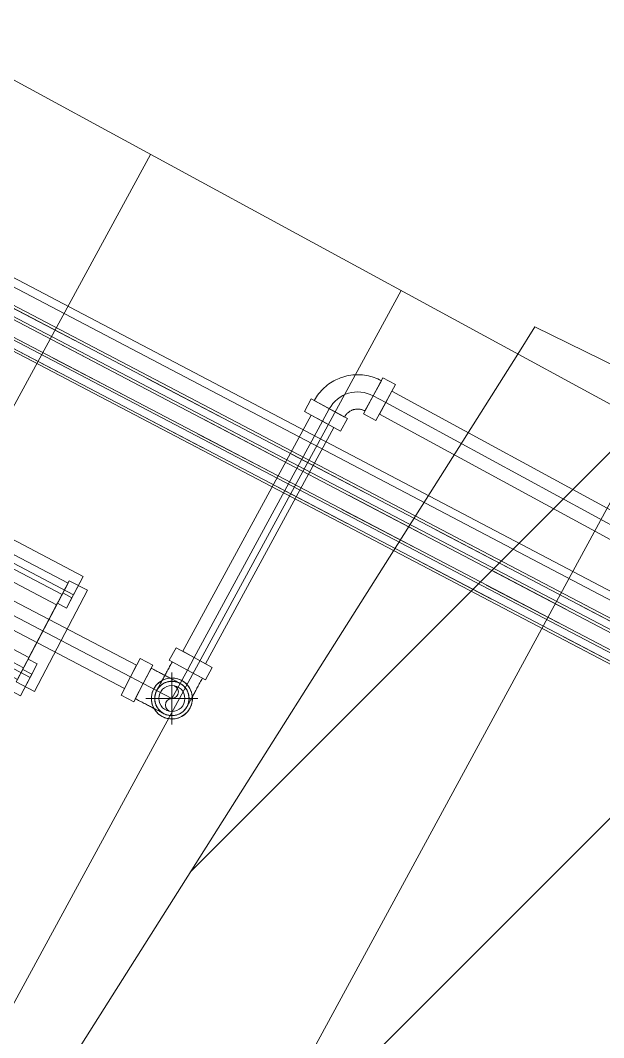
# Model space of a CAD drawing. Header units: metres. Extents: x -207 to 292, y -187 to 169.
# Drawn here: x 10.549 to 11.265, y 99.01 to 100.258 of the extents above; entities that cross this region are included whole.
import ezdxf

# ---------------------------------------------------------------- set-up
doc = ezdxf.new("R2010")
doc.units = ezdxf.units.M
doc.linetypes.add('Hidden', pattern=[0.007144, 0.004763, -0.002381])
for name, color, linetype, lineweight in [('A-FLOR', 7, 'Continuous', 9), ('A-ROOF', 7, 'Continuous', 9), ('A-ROOF-PATT', 7, 'Continuous', 9), ('I-WALL', 7, 'Continuous', 9), ('M-EQPM', 7, 'Continuous', 9), ('P-PIPE', 7, 'Continuous', 9), ('P-PIPE-CNTR', 7, 'Continuous', 9), ('S-BEAM', 7, 'Continuous', 9)]:
    doc.layers.add(name, color=color, linetype=linetype, lineweight=lineweight)
doc.layers.add('PR10-ARQ-PL-001-Emplazamiento-C-1_dwg', color=7, linetype='Continuous', lineweight=9, true_color=0x767676)

# ---------------------------------------------------------------- blocks, each defined once
blk = doc.blocks.new('M_HSS Rectangular - HSS50_8X25_4X3_2-2119583-PLANTA EMPLAZAMIENTO ACTUALIZADO')
at = {"layer": 'S-BEAM'}
for p, q in [((1.1933, 0.0127), (-1.1918, 0.0127)), ((1.1933, 0.00952), (-1.1918, 0.00952)), ((-1.1918, -0.00952), (1.1933, -0.00952)), ((-1.1918, -0.0127), (1.1933, -0.0127))]:
    blk.add_line(p, q, dxfattribs=at)
at = {"layer": 'S-BEAM', "linetype": 'Hidden'}
for p, q in [((1.1933, 0.00952), (-1.1918, 0.00952)), ((1.1933, -0.00952), (-1.1918, -0.00952))]:
    blk.add_line(p, q, dxfattribs=at)
blk = doc.blocks.new('M_HSS Rectangular - 5 x 5 cm-2120839-PLANTA EMPLAZAMIENTO ACTUALIZADO')
at = {"layer": 'S-BEAM'}
for p, q in [((1.1932, 0.025), (-1.1917, 0.025)), ((1.1932, 0.02182), (-1.1917, 0.02182)), ((-1.1917, -0.02182), (1.1932, -0.02182)), ((-1.1917, -0.025), (1.1932, -0.025))]:
    blk.add_line(p, q, dxfattribs=at)
at = {"layer": 'S-BEAM', "linetype": 'Hidden'}
for p, q in [((1.1932, 0.02182), (-1.1917, 0.02182)), ((1.1932, -0.02182), (-1.1917, -0.02182))]:
    blk.add_line(p, q, dxfattribs=at)
blk = doc.blocks.new('M_End Suction Pump - Close Coupled - 3_6 LPS - 0_9 Meter Head 2-2164182-PLANTA EMPLAZAMIENTO ACTUALIZADO')
at = {"layer": 'M-EQPM'}
for p, q in [((-0.0254, 0.2154), (-0.0254, 0.19)), ((-0.0254, 0.1708), (-0.0254, 0.2154)), ((-0.0254, 0.2154), (0, 0.2154)), ((0, 0.19), (0, 0.2154)), ((0, 0.2154), (0, 0.1708)), ((-0.2, 0.1904), (-0.2, 0.165)), ((-0.2, 0.1607), (-0.2, 0.1904)), ((-0.2, 0.1904), (-0.1, 0.1904)), ((-0.1, 0.165), (-0.1, 0.1904)), ((-0.1, 0.1904), (-0.1, 0.1555)), ((0.0472, 0.1877), (-0.0726, 0.1877)), ((-0.0726, 0.1877), (-0.0726, 0.0277)), ((-0.0726, 0.1877), (-0.0726, 0.0277)), ((-0.0254, 0.19), (-0.0254, 0.1584)), ((-0.0254, 0.19), (0, 0.19)), ((0, 0.1584), (0, 0.19)), ((0.0472, 0.0277), (0.0472, 0.1877)), ((0.0472, 0.0277), (0.0472, 0.1877)), ((-0.1873, 0.1777), (-0.2127, 0.1777)), ((-0.2127, 0.1777), (-0.2127, 0.0377)), ((-0.2127, 0.1777), (-0.2127, 0.0377)), ((-0.1873, 0.0377), (-0.1873, 0.1777)), ((-0.1873, 0.1607), (-0.1873, 0.1777)), ((-0.2, 0.165), (-0.2, 0.1464)), ((-0.2, 0.165), (-0.1, 0.165)), ((-0.1127, 0.1745), (-0.1873, 0.1745)), ((-0.1873, 0.1745), (-0.1873, 0.0409)), ((-0.1873, 0.1745), (-0.1873, 0.1586)), ((-0.0726, 0.1599), (-0.1127, 0.1745)), ((-0.1127, 0.1745), (-0.1127, 0.1586)), ((-0.1127, 0.1745), (-0.1127, 0.0409)), ((-0.1, 0.1412), (-0.1, 0.165)), ((0, 0.1708), (-0.0254, 0.1708)), ((-0.0254, 0.1708), (-0.0254, 0.1584)), ((0, 0.1584), (0, 0.1708)), ((-0.1873, 0.1607), (-0.2, 0.1607)), ((-0.2, 0.1607), (-0.2, 0.1464)), ((-0.1873, 0.1586), (-0.1873, 0.1607)), ((-0.1127, 0.1586), (-0.1873, 0.1586)), ((-0.1, 0.1555), (-0.1127, 0.1586)), ((-0.1, 0.1412), (-0.1, 0.1555)), ((-0.0726, 0.0555), (-0.0726, 0.1599)), ((-0.0726, 0.0555), (-0.0726, 0.1599)), ((-0.0254, 0.1584), (0, 0.1584)), ((0.0623, 0.1618), (0.0472, 0.1618)), ((0.0472, 0.1618), (0.0472, 0.0536)), ((0.0472, 0.1618), (0.0472, 0.0536)), ((0.0623, 0.0536), (0.0623, 0.1618)), ((0.0623, 0.0536), (0.0623, 0.1618)), ((-0.2, 0.1464), (-0.1873, 0.1464)), ((-0.1873, 0.069), (-0.1873, 0.1464)), ((-0.1873, 0.1464), (-0.1873, 0.1442)), ((-0.1873, 0.1442), (-0.1873, 0.0712)), ((-0.1873, 0.1442), (-0.1127, 0.1442)), ((-0.1127, 0.1442), (-0.1127, 0.0712)), ((-0.1127, 0.1442), (-0.1, 0.1412)), ((-0.1873, 0.069), (-0.2, 0.069)), ((-0.2, 0.069), (-0.2, 0.0547)), ((-0.2, 0.069), (-0.2, 0.0504)), ((-0.1873, 0.0712), (-0.1873, 0.069)), ((-0.1127, 0.0712), (-0.1873, 0.0712)), ((-0.1127, 0.0712), (-0.1, 0.0742)), ((-0.1, 0.0504), (-0.1, 0.0742)), ((-0.1, 0.0742), (-0.1, 0.0599)), ((-0.2, 0.0547), (-0.1873, 0.0547)), ((-0.2, 0.025), (-0.2, 0.0547)), ((-0.2, 0.0504), (-0.2, 0.025)), ((-0.1, 0.0504), (-0.2, 0.0504)), ((-0.1873, 0.0547), (-0.1873, 0.0568)), ((-0.1873, 0.0568), (-0.1873, 0.0409)), ((-0.1873, 0.0568), (-0.1127, 0.0568)), ((-0.1873, 0.0377), (-0.1873, 0.0547)), ((-0.1, 0.0599), (-0.1127, 0.0568)), ((-0.1127, 0.0568), (-0.1127, 0.0409)), ((-0.1127, 0.0409), (-0.0726, 0.0555)), ((-0.1, 0.0599), (-0.1, 0.025)), ((-0.1, 0.025), (-0.1, 0.0504)), ((0, 0.057), (-0.0254, 0.057)), ((-0.0254, 0.057), (-0.0254, 0.0446)), ((-0.0254, 0.057), (-0.0254, 0.0254)), ((0, 0.0446), (0, 0.057)), ((0, 0.0254), (0, 0.057)), ((0.0472, 0.0536), (0.0623, 0.0536)), ((-0.2127, 0.0377), (-0.1873, 0.0377)), ((-0.1873, 0.0409), (-0.1127, 0.0409)), ((-0.0254, 0.0446), (0, 0.0446)), ((-0.0254, 0), (-0.0254, 0.0446)), ((0, 0.0446), (0, 0)), ((-0.2, 0.025), (-0.1, 0.025)), ((-0.0726, 0.0277), (0.0472, 0.0277)), ((-0.0254, 0.0254), (-0.0254, 0)), ((0, 0.0254), (-0.0254, 0.0254)), ((0, 0), (0, 0.0254)), ((-0.0254, 0), (0, 0))]:
    blk.add_line(p, q, dxfattribs=at)
for radius, start, end in [(0.03, 90, 270), (0.03, 90, 270), (0.03, 270, 90), (0.03, 270, 90), (0.0046, 90, 270), (0.0046, 270, 90)]:
    blk.add_arc((-0.0127, 0.1077), radius, start, end, dxfattribs=at)
for points in [[(-0.0127, 0.1031), (-0.013, 0.1031), (-0.0135, 0.1032), (-0.0143, 0.1034), (-0.015, 0.1037), (-0.0157, 0.1042), (-0.0162, 0.1047), (-0.0167, 0.1054), (-0.017, 0.1061), (-0.0173, 0.107), (-0.0173, 0.1077), (-0.0173, 0.1084), (-0.0171, 0.109), (-0.0168, 0.1098), (-0.0162, 0.1107), (-0.0155, 0.1114), (-0.0144, 0.1121), (-0.0134, 0.1123), (-0.0127, 0.1123)], [(-0.0127, 0.1123), (-0.0124, 0.1123), (-0.0119, 0.1122), (-0.0111, 0.112), (-0.0104, 0.1117), (-0.0097, 0.1112), (-0.0092, 0.1107), (-0.0087, 0.11), (-0.0084, 0.1093), (-0.0081, 0.1084), (-0.0081, 0.1077), (-0.0081, 0.107), (-0.0083, 0.1064), (-0.0086, 0.1056), (-0.0092, 0.1047), (-0.0099, 0.104), (-0.011, 0.1033), (-0.012, 0.1031), (-0.0127, 0.1031)]]:
    blk.add_open_spline(points, degree=3, knots=[0, 0, 0, 0, 0.055556, 0.111111, 0.166667, 0.222222, 0.277778, 0.333333, 0.388889, 0.444444, 0.513889, 0.548611, 0.583333, 0.652778, 0.722222, 0.791667, 0.861111, 1, 1, 1, 1], dxfattribs=at)
blk = doc.blocks.new('Plastico - Codo - PL - Codo-705725-PLANTA EMPLAZAMIENTO ACTUALIZADO')
at = {"layer": 'P-PIPE'}
for p, q in [((10.0535, 99.8113), (10.0418, 99.7889)), ((10.0418, 99.7889), (10.0516, 99.8076)), ((10.069, 99.8031), (10.0535, 99.8113)), ((10.0572, 99.7808), (10.069, 99.8031)), ((10.0418, 99.7889), (10.0301, 99.7666)), ((10.032, 99.7703), (10.0418, 99.7889)), ((10.0455, 99.7585), (10.0572, 99.7808)), ((10.0301, 99.7666), (10.0455, 99.7585))]:
    blk.add_line(p, q, dxfattribs=at)
at = {"layer": 'P-PIPE', "flags": 128}
for points in [[(10.0516, 99.8076), (10.0502, 99.8083), (10.0488, 99.8091), (10.0474, 99.8098), (10.046, 99.8105), (10.0446, 99.8112), (10.0432, 99.812), (10.0419, 99.8127), (10.0405, 99.8134), (10.0392, 99.8141), (10.0379, 99.8148), (10.0366, 99.8154), (10.0354, 99.8161), (10.0341, 99.8168), (10.0329, 99.8174), (10.0318, 99.818), (10.0306, 99.8186), (10.0295, 99.8192), (10.0284, 99.8198), (10.0274, 99.8203), (10.0264, 99.8208), (10.0254, 99.8213), (10.0245, 99.8218), (10.0236, 99.8223), (10.0228, 99.8227), (10.022, 99.8231), (10.0213, 99.8235), (10.0206, 99.8239), (10.02, 99.8242), (10.0194, 99.8245), (10.0188, 99.8248), (10.0184, 99.825), (10.0179, 99.8253), (10.0176, 99.8255), (10.0172, 99.8256), (10.017, 99.8258), (10.0168, 99.8259), (10.0166, 99.826), (10.0165, 99.826), (10.0165, 99.826)], [(9.9968, 99.7887), (9.9969, 99.7887), (9.997, 99.7887), (9.9971, 99.7886), (9.9973, 99.7885), (9.9975, 99.7883), (9.9979, 99.7882), (9.9982, 99.788), (9.9986, 99.7878), (9.9991, 99.7875), (9.9996, 99.7873), (10.0002, 99.787), (10.0008, 99.7866), (10.0015, 99.7863), (10.0022, 99.7859), (10.003, 99.7855), (10.0038, 99.7851), (10.0047, 99.7846), (10.0056, 99.7841), (10.0065, 99.7836), (10.0075, 99.7831), (10.0085, 99.7826), (10.0096, 99.782), (10.0107, 99.7814), (10.0118, 99.7808), (10.013, 99.7802), (10.0142, 99.7796), (10.0154, 99.779), (10.0167, 99.7783), (10.018, 99.7776), (10.0193, 99.7769), (10.0206, 99.7762), (10.0219, 99.7755), (10.0233, 99.7748), (10.0246, 99.7741), (10.026, 99.7734), (10.0274, 99.7727), (10.0288, 99.7719), (10.0302, 99.7712), (10.0316, 99.7705), (10.032, 99.7703)]]:
    blk.add_lwpolyline(points, dxfattribs=at)
at = {"layer": 'P-PIPE'}
for radius, start, end in [(0.0252, 332.2843, 152.2843), (0.0252, 332.2843, 152.2843), (0.0252, 152.2843, 332.2843), (0.0252, 152.2843, 332.2843), (0.0211, 152.2843, 332.2843), (0.0211, 332.2843, 152.2843)]:
    blk.add_arc((10.0066, 99.8074), radius, start, end, dxfattribs=at)
blk = doc.blocks.new('Plastico - Codo - PL - Codo-V74-PLANTA EMPLAZAMIENTO ACTUALIZADO')
at = {"layer": 'P-PIPE'}
for p, q in [((10.7398, 99.4881), (10.7315, 99.4728)), ((10.762, 99.4761), (10.7398, 99.4881)), ((10.7315, 99.4728), (10.7537, 99.4607)), ((10.7352, 99.4708), (10.7537, 99.4607)), ((10.7842, 99.464), (10.762, 99.4761)), ((10.7537, 99.4607), (10.7722, 99.4507)), ((10.7537, 99.4607), (10.7759, 99.4487)), ((10.7759, 99.4487), (10.7842, 99.464))]:
    blk.add_line(p, q, dxfattribs=at)
at = {"layer": 'P-PIPE', "flags": 128}
for points in [[(10.7162, 99.4359), (10.7162, 99.4359), (10.7163, 99.436), (10.7163, 99.4362), (10.7164, 99.4364), (10.7166, 99.4366), (10.7167, 99.4369), (10.7169, 99.4373), (10.7172, 99.4377), (10.7174, 99.4381), (10.7177, 99.4387), (10.718, 99.4392), (10.7183, 99.4399), (10.7187, 99.4405), (10.7191, 99.4412), (10.7195, 99.442), (10.72, 99.4428), (10.7204, 99.4437), (10.7209, 99.4446), (10.7214, 99.4455), (10.7219, 99.4465), (10.7225, 99.4475), (10.7231, 99.4486), (10.7237, 99.4497), (10.7243, 99.4508), (10.7249, 99.4519), (10.7256, 99.4531), (10.7262, 99.4544), (10.7269, 99.4556), (10.7276, 99.4569), (10.7283, 99.4582), (10.729, 99.4595), (10.7297, 99.4608), (10.7305, 99.4621), (10.7312, 99.4635), (10.7319, 99.4649), (10.7327, 99.4662), (10.7334, 99.4676), (10.7342, 99.469), (10.735, 99.4704), (10.7352, 99.4708)], [(10.7162, 99.4359), (10.7166, 99.4366), (10.7171, 99.4374), (10.7175, 99.4381), (10.718, 99.4387), (10.7186, 99.4394), (10.7191, 99.44), (10.7197, 99.4406), (10.7203, 99.4412), (10.7209, 99.4418), (10.7216, 99.4423), (10.7223, 99.4428), (10.7229, 99.4433), (10.7236, 99.4438), (10.7244, 99.4442), (10.7251, 99.4446), (10.7259, 99.445), (10.7266, 99.4453), (10.7274, 99.4456), (10.7282, 99.4459), (10.729, 99.4461), (10.7299, 99.4464), (10.7307, 99.4465), (10.7315, 99.4467), (10.7323, 99.4468), (10.7332, 99.4469), (10.734, 99.4469), (10.7349, 99.4469), (10.7357, 99.4469), (10.7366, 99.4468), (10.7374, 99.4468), (10.7382, 99.4466), (10.7391, 99.4465), (10.7399, 99.4463), (10.7407, 99.4461), (10.7415, 99.4458), (10.7423, 99.4455), (10.7431, 99.4452), (10.7438, 99.4449), (10.7446, 99.4445), (10.7448, 99.4444)], [(10.7448, 99.4444), (10.7455, 99.4439), (10.7462, 99.4435), (10.7469, 99.443), (10.7476, 99.4425), (10.7483, 99.442), (10.7489, 99.4414), (10.7495, 99.4409), (10.7501, 99.4403), (10.7507, 99.4396), (10.7512, 99.439), (10.7517, 99.4383), (10.7522, 99.4376), (10.7527, 99.4369), (10.7531, 99.4362), (10.7535, 99.4354), (10.7539, 99.4347), (10.7542, 99.4339), (10.7545, 99.4331), (10.7548, 99.4323), (10.755, 99.4315), (10.7552, 99.4307), (10.7554, 99.4299), (10.7556, 99.4291), (10.7557, 99.4282), (10.7557, 99.4274), (10.7558, 99.4265), (10.7558, 99.4257), (10.7558, 99.4249), (10.7557, 99.424), (10.7556, 99.4232), (10.7555, 99.4223), (10.7554, 99.4215), (10.7552, 99.4207), (10.7549, 99.4199), (10.7547, 99.4191), (10.7544, 99.4183), (10.7541, 99.4175), (10.7537, 99.4167), (10.7534, 99.416), (10.7532, 99.4158)], [(10.7722, 99.4507), (10.7714, 99.4493), (10.7707, 99.4479), (10.7699, 99.4465), (10.7692, 99.4451), (10.7684, 99.4437), (10.7677, 99.4424), (10.767, 99.441), (10.7662, 99.4397), (10.7655, 99.4384), (10.7648, 99.4371), (10.7641, 99.4358), (10.7634, 99.4345), (10.7628, 99.4333), (10.7621, 99.4321), (10.7615, 99.431), (10.7609, 99.4298), (10.7603, 99.4287), (10.7597, 99.4277), (10.7591, 99.4266), (10.7586, 99.4256), (10.7581, 99.4247), (10.7576, 99.4238), (10.7571, 99.4229), (10.7567, 99.4221), (10.7563, 99.4213), (10.7559, 99.4206), (10.7555, 99.4199), (10.7551, 99.4193), (10.7548, 99.4187), (10.7545, 99.4181), (10.7543, 99.4177), (10.754, 99.4172), (10.7538, 99.4169), (10.7537, 99.4165), (10.7535, 99.4163), (10.7534, 99.4161), (10.7533, 99.4159), (10.7533, 99.4158), (10.7532, 99.4158)], [(10.7247, 99.4073), (10.7239, 99.4077), (10.7232, 99.4082), (10.7225, 99.4087), (10.7218, 99.4092), (10.7212, 99.4097), (10.7205, 99.4102), (10.7199, 99.4108), (10.7193, 99.4114), (10.7188, 99.4121), (10.7182, 99.4127), (10.7177, 99.4134), (10.7172, 99.4141), (10.7168, 99.4148), (10.7164, 99.4155), (10.716, 99.4162), (10.7156, 99.417), (10.7152, 99.4178), (10.7149, 99.4186), (10.7147, 99.4194), (10.7144, 99.4202), (10.7142, 99.421), (10.714, 99.4218), (10.7139, 99.4226), (10.7138, 99.4235), (10.7137, 99.4243), (10.7137, 99.4251), (10.7136, 99.426), (10.7137, 99.4268), (10.7137, 99.4277), (10.7138, 99.4285), (10.7139, 99.4293), (10.7141, 99.4302), (10.7143, 99.431), (10.7145, 99.4318), (10.7148, 99.4326), (10.715, 99.4334), (10.7154, 99.4342), (10.7157, 99.435), (10.7161, 99.4357), (10.7162, 99.4359)], [(10.7532, 99.4158), (10.7528, 99.415), (10.7524, 99.4143), (10.7519, 99.4136), (10.7514, 99.413), (10.7509, 99.4123), (10.7503, 99.4117), (10.7497, 99.411), (10.7491, 99.4105), (10.7485, 99.4099), (10.7479, 99.4094), (10.7472, 99.4088), (10.7465, 99.4084), (10.7458, 99.4079), (10.7451, 99.4075), (10.7443, 99.4071), (10.7436, 99.4067), (10.7428, 99.4064), (10.742, 99.4061), (10.7412, 99.4058), (10.7404, 99.4055), (10.7396, 99.4053), (10.7388, 99.4052), (10.7379, 99.405), (10.7371, 99.4049), (10.7363, 99.4048), (10.7354, 99.4048), (10.7346, 99.4048), (10.7337, 99.4048), (10.7329, 99.4048), (10.7321, 99.4049), (10.7312, 99.4051), (10.7304, 99.4052), (10.7296, 99.4054), (10.7288, 99.4056), (10.7279, 99.4059), (10.7272, 99.4062), (10.7264, 99.4065), (10.7256, 99.4068), (10.7249, 99.4072), (10.7247, 99.4073)]]:
    blk.add_lwpolyline(points, dxfattribs=at)
at = {"layer": 'P-PIPE'}
for radius, start, end in [(0.0252, 61.4765, 241.4765), (0.0252, 61.4765, 241.4765), (0.0211, 61.4765, 241.4765), (0.0252, 241.4765, 61.4765), (0.0252, 241.4765, 61.4765), (0.0211, 241.4765, 61.4765)]:
    blk.add_arc((10.7347, 99.4258), radius, start, end, dxfattribs=at)
blk = doc.blocks.new('Plastico - Codo - PL - Codo-V75-PLANTA EMPLAZAMIENTO ACTUALIZADO')
at = {"layer": 'P-PIPE'}
for p, q in [((-0.0252, 0.0571), (-0.0252, 0.0397)), ((0.0252, 0.0571), (-0.0252, 0.0571)), ((0.0252, 0.0571), (-0.0252, 0.0571)), ((0.0252, 0.0397), (0.0252, 0.0571)), ((-0.0252, 0.0397), (0.0252, 0.0397)), ((-0.0252, 0.0397), (0.0252, 0.0397)), ((-0.0211, 0.0397), (0.0211, 0.0397)), ((-0.0211, 0.0397), (0.0211, 0.0397)), ((-0.0397, 0.0252), (-0.0571, 0.0252)), ((-0.0571, 0.0252), (-0.0571, -0.0252)), ((-0.0571, 0.0252), (-0.0571, -0.0252)), ((-0.0397, -0.0252), (-0.0397, 0.0252)), ((-0.0397, -0.0252), (-0.0397, 0.0252)), ((-0.0397, 0.0211), (-0.0397, -0.0211)), ((-0.0397, 0.0211), (-0.0397, -0.0211)), ((-0.0571, -0.0252), (-0.0397, -0.0252))]:
    blk.add_line(p, q, dxfattribs=at)
at = {"layer": 'P-PIPE', "flags": 128}
for points in [[(-0.0397, -0.0211), (-0.0373, -0.021), (-0.0348, -0.0209), (-0.0324, -0.0206), (-0.03, -0.0203), (-0.0276, -0.0199), (-0.0253, -0.0193), (-0.0229, -0.0187), (-0.0206, -0.018), (-0.0183, -0.0172), (-0.016, -0.0163), (-0.0138, -0.0153), (-0.0116, -0.0142), (-0.0095, -0.013), (-0.0074, -0.0118), (-0.0054, -0.0105), (-0.0034, -0.0091), (-0.0015, -0.0076), (0.0004, -0.006), (0.0022, -0.0044), (0.0039, -0.0026), (0.0056, -0.0009), (0.0071, 0.001), (0.0087, 0.0029), (0.0101, 0.0048), (0.0114, 0.0069), (0.0127, 0.0089), (0.0139, 0.0111), (0.015, 0.0132), (0.016, 0.0154), (0.017, 0.0177), (0.0178, 0.02), (0.0185, 0.0223), (0.0192, 0.0246), (0.0197, 0.027), (0.0202, 0.0294), (0.0206, 0.0318), (0.0208, 0.0342), (0.021, 0.0366), (0.0211, 0.039), (0.0211, 0.0397)], [(-0.0211, 0.0397), (-0.0211, 0.039), (-0.0211, 0.0382), (-0.0212, 0.0375), (-0.0213, 0.0367), (-0.0215, 0.036), (-0.0216, 0.0353), (-0.0218, 0.0346), (-0.022, 0.0338), (-0.0223, 0.0331), (-0.0226, 0.0324), (-0.0229, 0.0318), (-0.0232, 0.0311), (-0.0235, 0.0304), (-0.0239, 0.0298), (-0.0243, 0.0292), (-0.0248, 0.0286), (-0.0252, 0.028), (-0.0257, 0.0274), (-0.0262, 0.0269), (-0.0267, 0.0263), (-0.0273, 0.0258), (-0.0278, 0.0254), (-0.0284, 0.0249), (-0.029, 0.0244), (-0.0296, 0.024), (-0.0303, 0.0236), (-0.0309, 0.0233), (-0.0316, 0.0229), (-0.0323, 0.0226), (-0.033, 0.0223), (-0.0337, 0.0221), (-0.0344, 0.0219), (-0.0351, 0.0217), (-0.0358, 0.0215), (-0.0365, 0.0214), (-0.0373, 0.0212), (-0.038, 0.0212), (-0.0388, 0.0211), (-0.0395, 0.0211), (-0.0397, 0.0211)]]:
    blk.add_lwpolyline(points, dxfattribs=at)
blk = doc.blocks.new('YADRAN_LASQUEMAS_ARQ_MO_006_E02_rvt-1-PLANTA EMPLAZAMIENTO ACTUALIZADO')
at = {"layer": 'A-ROOF-PATT', "true_color": 0x008040}
h = blk.add_hatch(dxfattribs=at)
h.set_pattern_fill('FP_66', color=116, style=0, pattern_type=2)
h.set_pattern_definition([(241.477, (-33.576, 19.343), (0.3075189, -0.167129), [])])
h.paths.add_polyline_path([(13.5961, 95.6397), (14.8063, 97.8664), (10.4058, 100.2581), (9.1956, 98.0313)])
at = {"layer": 'A-FLOR'}
for p, q in [((10.2933, 100.0608), (14.6986, 97.7465)), ((14.6986, 97.7465), (10.2933, 100.0608))]:
    blk.add_line(p, q, dxfattribs=at)
at = {"layer": 'A-ROOF'}
for p, q in [((14.8063, 97.8664), (10.4058, 100.2581)), ((10.4058, 100.2581), (14.8063, 97.8664))]:
    blk.add_line(p, q, dxfattribs=at)
at = {"layer": 'I-WALL'}
for p, q in [((10.2981, 100.0696), (14.7122, 97.7506)), ((14.7122, 97.7506), (10.2981, 100.0696)), ((10.2933, 100.0608), (14.6986, 97.7465)), ((14.7074, 97.7418), (10.2933, 100.0608))]:
    blk.add_line(p, q, dxfattribs=at)
at = {"layer": 'P-PIPE'}
for p, q in [((11.0047, 99.8029), (10.9971, 99.7889)), ((11.0047, 99.8029), (10.9971, 99.7889)), ((11.5101, 99.5283), (11.0047, 99.8029)), ((10.9971, 99.7889), (10.9894, 99.7748)), ((10.9971, 99.7889), (10.9894, 99.7748)), ((10.9055, 99.7736), (10.748, 99.4837)), ((10.9196, 99.766), (10.9055, 99.7736)), ((10.9196, 99.766), (10.9055, 99.7736)), ((10.9894, 99.7748), (11.4948, 99.5002)), ((10.7761, 99.4684), (10.9336, 99.7583)), ((10.9336, 99.7583), (10.9196, 99.766)), ((10.9336, 99.7583), (10.9196, 99.766)), ((10.6915, 99.4665), (10.4797, 99.5772)), ((10.4649, 99.5488), (10.6767, 99.4381)), ((10.748, 99.4837), (10.762, 99.4761)), ((10.748, 99.4837), (10.762, 99.4761)), ((10.762, 99.4761), (10.7761, 99.4684)), ((10.762, 99.4761), (10.7761, 99.4684)), ((10.6841, 99.4523), (10.6915, 99.4665)), ((10.6841, 99.4523), (10.6915, 99.4665)), ((10.6767, 99.4381), (10.6841, 99.4523)), ((10.6767, 99.4381), (10.6841, 99.4523))]:
    blk.add_line(p, q, dxfattribs=at)
at = {"layer": 'P-PIPE', "color": 96, "true_color": 0x007f00}
for centre, radius, start, end in [((10.7347, 99.4258), 0.016, 0, 180), ((10.7347, 99.4338), 0.008, 270, 90), ((10.7347, 99.4258), 0.016, 180, 0), ((10.7347, 99.4178), 0.008, 90, 270)]:
    blk.add_arc(centre, radius, start, end, dxfattribs=at)
at = {"layer": 'P-PIPE-CNTR'}
for p, q in [((10.9971, 99.7889), (10.9817, 99.7972)), ((10.9279, 99.7813), (10.9196, 99.766)), ((10.9971, 99.7889), (11.5024, 99.5142)), ((10.9971, 99.7889), (11.5024, 99.5142)), ((10.762, 99.4761), (10.9196, 99.766)), ((10.762, 99.4761), (10.9196, 99.766)), ((10.4723, 99.563), (10.6841, 99.4523)), ((10.4723, 99.563), (10.6841, 99.4523)), ((10.7537, 99.4607), (10.762, 99.4761)), ((10.7347, 99.4258), (10.7537, 99.4607)), ((10.7347, 99.3938), (10.7347, 99.4578)), ((10.6841, 99.4523), (10.6995, 99.4442)), ((10.7347, 99.4258), (10.6995, 99.4442)), ((10.7027, 99.4258), (10.7667, 99.4258))]:
    blk.add_line(p, q, dxfattribs=at)
blk.add_arc((10.9628, 99.7623), 0.0397, 61.4765, 151.4765, dxfattribs=at)
at = {"layer": 'M-EQPM', "lineweight": 9, "rotation": 152.3383401739477}
blk.add_blockref('M_End Suction Pump - Close Coupled - 3_6 LPS - 0_9 Meter Head 2-2164182-PLANTA EMPLAZAMIENTO ACTUALIZADO', (10.4604, 99.6907), dxfattribs=at)
at = {"layer": 'P-PIPE', "lineweight": 9}
for name, p, rotation in [('Plastico - Codo - PL - Codo-V75-PLANTA EMPLAZAMIENTO ACTUALIZADO', (10.9469, 99.8162), 151.4765444990661), ('Plastico - Codo - PL - Codo-705725-PLANTA EMPLAZAMIENTO ACTUALIZADO', (20.5201, 199.2552), 180.1269892443332)]:
    blk.add_blockref(name, p, dxfattribs=dict(at, rotation=rotation))
blk.add_blockref('Plastico - Codo - PL - Codo-V74-PLANTA EMPLAZAMIENTO ACTUALIZADO', (0, 0), dxfattribs=at)
at = {"layer": 'S-BEAM', "lineweight": 9}
for name, rotation in [('M_HSS Rectangular - 5 x 5 cm-2120839-PLANTA EMPLAZAMIENTO ACTUALIZADO', 152.3383401739477), ('M_HSS Rectangular - HSS50_8X25_4X3_2-2119583-PLANTA EMPLAZAMIENTO ACTUALIZADO', 332.3383401739477)]:
    blk.add_blockref(name, (11.3967, 99.4311), dxfattribs=dict(at, rotation=rotation))
blk = doc.blocks.new('PR10-ARQ-PL-001-Emplazamiento-C-1_dwg-674643-PLANTA EMPLAZAMIENTO ACTUALIZADO')
at = {"lineweight": 9, "true_color": 0x0000ff}
h = blk.add_hatch(dxfattribs=at)
h.set_pattern_fill('FP_4', color=5, style=0, pattern_type=2)
h.set_pattern_definition([(45, (0, 0), (-0.2245064, 0.2245064), [])])
h.paths.add_polyline_path([(14.752, 94.9625), (16.0509, 97.4952), (11.1803, 99.8818), (9.7452, 97.6124), (13.5685, 95.5889)])
at = {"lineweight": 9}
blk.add_line((11.1593, 99.8485), (9.8018, 97.7019), dxfattribs=at)
at = {"lineweight": 9, "flags": 128}
blk.add_lwpolyline([(11.1803, 99.8818), (16.0509, 97.4952), (14.752, 94.9625), (9.7452, 97.6124), (14.752, 94.9625), (16.0509, 97.4952), (11.1803, 99.8818), (11.1593, 99.8485)], dxfattribs=at)

msp = doc.modelspace()

# ---------------------------------------------------------------- block references
at = {"lineweight": 5}
msp.add_blockref('YADRAN_LASQUEMAS_ARQ_MO_006_E02_rvt-1-PLANTA EMPLAZAMIENTO ACTUALIZADO', (0, 0), dxfattribs=at)
at = {"layer": 'PR10-ARQ-PL-001-Emplazamiento-C-1_dwg', "color": 7}
msp.add_blockref('PR10-ARQ-PL-001-Emplazamiento-C-1_dwg-674643-PLANTA EMPLAZAMIENTO ACTUALIZADO', (0, 0), dxfattribs=at)

doc.saveas('drawing.dxf')
